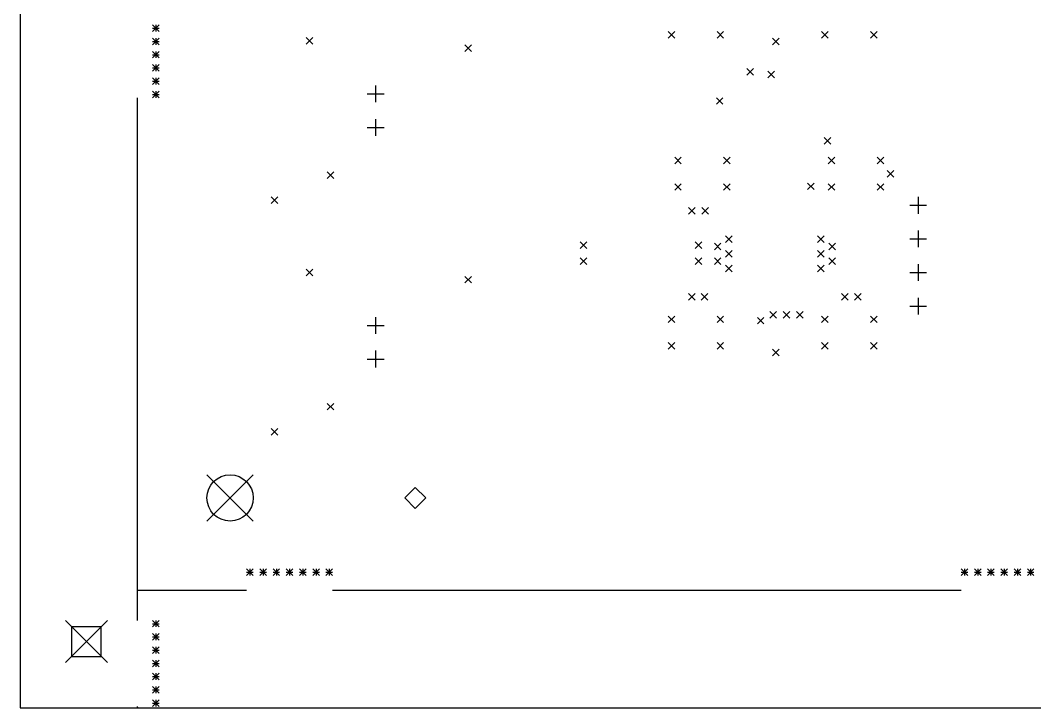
# Model space of a CAD drawing. Extents: x 46 to 310, y -242 to -56.
# Drawn here: x 50 to 126.7, y -199.9 to -147.9 of the extents above; entities that cross this region are included whole.
import ezdxf

# ---------------------------------------------------------------- set-up
doc = ezdxf.new("R2010")
doc.units = 0
doc.header["$MEASUREMENT"] = 0
doc.layers.add('BLACK', color=7, linetype='CONTINUOUS')

msp = doc.modelspace()

# ---------------------------------------------------------------- linework, layer by layer
at = {"layer": 'BLACK', "linetype": 'CONTINUOUS'}
for p, q in [((50.05, -55.7), (50.05, -199.9)), ((60.05, -148.3), (60.55, -148.8)), ((60.55, -148.3), (60.05, -148.8)), ((60.05, -148.55), (60.55, -148.55)), ((60.3, -148.3), (60.3, -148.8)), ((60.05, -149.3), (60.55, -149.8)), ((60.55, -149.3), (60.05, -149.8)), ((60.3, -149.3), (60.3, -149.8)), ((71.65, -149.25), (72.15, -149.75)), ((72.15, -149.25), (71.65, -149.75)), ((99, -148.8), (99.5, -149.3)), ((99.5, -148.8), (99, -149.3)), ((102.7, -148.8), (103.2, -149.3)), ((103.2, -148.8), (102.7, -149.3)), ((106.9, -149.3), (107.4, -149.8)), ((107.4, -149.3), (106.9, -149.8)), ((110.6, -148.8), (111.1, -149.3)), ((111.1, -148.8), (110.6, -149.3)), ((114.3, -148.8), (114.8, -149.3)), ((114.8, -148.8), (114.3, -149.3)), ((60.05, -149.55), (60.55, -149.55)), ((83.65, -149.8), (84.15, -150.3)), ((84.15, -149.8), (83.65, -150.3)), ((60.05, -150.3), (60.55, -150.8)), ((60.55, -150.3), (60.05, -150.8)), ((60.05, -150.55), (60.55, -150.55)), ((60.3, -150.3), (60.3, -150.8)), ((60.05, -151.3), (60.55, -151.8)), ((60.55, -151.3), (60.05, -151.8)), ((60.05, -151.55), (60.55, -151.55)), ((60.3, -151.3), (60.3, -151.8)), ((104.95, -151.6), (105.45, -152.1)), ((105.45, -151.6), (104.95, -152.1)), ((60.05, -152.3), (60.55, -152.8)), ((60.55, -152.3), (60.05, -152.8)), ((60.3, -152.3), (60.3, -152.8)), ((106.55, -151.8), (107.05, -152.3)), ((107.05, -151.8), (106.55, -152.3)), ((60.05, -152.55), (60.55, -152.55)), ((60.05, -153.3), (60.55, -153.8)), ((60.55, -153.3), (60.05, -153.8)), ((60.3, -153.3), (60.3, -153.8)), ((76.9, -152.875), (76.9, -154.145)), ((58.9, -193.3), (58.9, -153.8)), ((60.05, -153.55), (60.55, -153.55)), ((76.265, -153.51), (77.535, -153.51)), ((102.65, -153.8), (103.15, -154.3)), ((103.15, -153.8), (102.65, -154.3)), ((76.9, -155.415), (76.9, -156.685)), ((76.265, -156.05), (77.535, -156.05)), ((110.8, -156.8), (111.3, -157.3)), ((111.3, -156.8), (110.8, -157.3)), ((99.5, -158.3), (100, -158.8)), ((100, -158.3), (99.5, -158.8)), ((103.2, -158.3), (103.7, -158.8)), ((103.7, -158.3), (103.2, -158.8)), ((111.1, -158.3), (111.6, -158.8)), ((111.6, -158.3), (111.1, -158.8)), ((114.8, -158.3), (115.3, -158.8)), ((115.3, -158.3), (114.8, -158.8)), ((73.25, -159.4), (73.75, -159.9)), ((73.75, -159.4), (73.25, -159.9)), ((115.55, -159.3), (116.05, -159.8)), ((116.05, -159.3), (115.55, -159.8)), ((99.5, -160.3), (100, -160.8)), ((100, -160.3), (99.5, -160.8)), ((103.2, -160.3), (103.7, -160.8)), ((103.7, -160.3), (103.2, -160.8)), ((109.55, -160.25), (110.05, -160.75)), ((110.05, -160.25), (109.55, -160.75)), ((111.1, -160.3), (111.6, -160.8)), ((111.6, -160.3), (111.1, -160.8)), ((114.8, -160.3), (115.3, -160.8)), ((115.3, -160.3), (114.8, -160.8)), ((69, -161.3), (69.5, -161.8)), ((69.5, -161.3), (69, -161.8)), ((117.9, -161.295), (117.9, -162.565)), ((100.55, -162.1), (101.05, -162.6)), ((101.05, -162.1), (100.55, -162.6)), ((101.55, -162.1), (102.05, -162.6)), ((102.05, -162.1), (101.55, -162.6)), ((117.265, -161.93), (118.535, -161.93)), ((117.9, -163.835), (117.9, -165.105)), ((92.35, -164.7), (92.85, -165.2)), ((92.85, -164.7), (92.35, -165.2)), ((101.05, -164.7), (101.55, -165.2)), ((101.55, -164.7), (101.05, -165.2)), ((102.5, -164.8), (103, -165.3)), ((103, -164.8), (102.5, -165.3)), ((103.35, -164.25), (103.85, -164.75)), ((103.85, -164.25), (103.35, -164.75)), ((110.3, -164.25), (110.8, -164.75)), ((110.8, -164.25), (110.3, -164.75)), ((111.15, -164.8), (111.65, -165.3)), ((111.65, -164.8), (111.15, -165.3)), ((117.265, -164.47), (118.535, -164.47)), ((103.35, -165.35), (103.85, -165.85)), ((103.85, -165.35), (103.35, -165.85)), ((110.3, -165.35), (110.8, -165.85)), ((110.8, -165.35), (110.3, -165.85)), ((92.35, -165.9), (92.85, -166.4)), ((92.85, -165.9), (92.35, -166.4)), ((101.05, -165.9), (101.55, -166.4)), ((101.55, -165.9), (101.05, -166.4)), ((102.5, -165.9), (103, -166.4)), ((103, -165.9), (102.5, -166.4)), ((111.15, -165.9), (111.65, -166.4)), ((111.65, -165.9), (111.15, -166.4)), ((71.65, -166.75), (72.15, -167.25)), ((72.15, -166.75), (71.65, -167.25)), ((103.35, -166.45), (103.85, -166.95)), ((103.85, -166.45), (103.35, -166.95)), ((110.3, -166.45), (110.8, -166.95)), ((110.8, -166.45), (110.3, -166.95)), ((117.265, -167.01), (118.535, -167.01)), ((117.9, -166.375), (117.9, -167.645)), ((83.65, -167.3), (84.15, -167.8)), ((84.15, -167.3), (83.65, -167.8)), ((100.55, -168.6), (101.05, -169.1)), ((101.05, -168.6), (100.55, -169.1)), ((101.5, -168.6), (102, -169.1)), ((102, -168.6), (101.5, -169.1)), ((112.1, -168.6), (112.6, -169.1)), ((112.6, -168.6), (112.1, -169.1)), ((113.1, -168.6), (113.6, -169.1)), ((113.6, -168.6), (113.1, -169.1)), ((117.9, -168.915), (117.9, -170.185)), ((106.7, -169.95), (107.2, -170.45)), ((107.2, -169.95), (106.7, -170.45)), ((107.7, -169.95), (108.2, -170.45)), ((108.2, -169.95), (107.7, -170.45)), ((108.7, -169.95), (109.2, -170.45)), ((109.2, -169.95), (108.7, -170.45)), ((117.265, -169.55), (118.535, -169.55)), ((76.9, -170.375), (76.9, -171.645)), ((99, -170.3), (99.5, -170.8)), ((99.5, -170.3), (99, -170.8)), ((102.7, -170.3), (103.2, -170.8)), ((103.2, -170.3), (102.7, -170.8)), ((105.75, -170.4), (106.25, -170.9)), ((106.25, -170.4), (105.75, -170.9)), ((110.6, -170.3), (111.1, -170.8)), ((111.1, -170.3), (110.6, -170.8)), ((114.3, -170.3), (114.8, -170.8)), ((114.8, -170.3), (114.3, -170.8)), ((76.265, -171.01), (77.535, -171.01)), ((99, -172.3), (99.5, -172.8)), ((99.5, -172.3), (99, -172.8)), ((102.7, -172.3), (103.2, -172.8)), ((103.2, -172.3), (102.7, -172.8)), ((110.6, -172.3), (111.1, -172.8)), ((111.1, -172.3), (110.6, -172.8)), ((114.3, -172.3), (114.8, -172.8)), ((114.8, -172.3), (114.3, -172.8)), ((76.9, -172.915), (76.9, -174.185)), ((106.9, -172.8), (107.4, -173.3)), ((107.4, -172.8), (106.9, -173.3)), ((76.265, -173.55), (77.535, -173.55)), ((73.25, -176.9), (73.75, -177.4)), ((73.75, -176.9), (73.25, -177.4)), ((69, -178.8), (69.5, -179.3)), ((69.5, -178.8), (69, -179.3)), ((64.15, -182.3), (67.65, -185.8)), ((67.65, -182.3), (64.15, -185.8)), ((79.9, -183.25), (79.1, -184.05)), ((80.7, -184.05), (79.9, -183.25)), ((79.1, -184.05), (79.9, -184.85)), ((79.9, -184.85), (80.7, -184.05)), ((67.15, -189.4), (67.65, -189.9)), ((67.65, -189.4), (67.15, -189.9)), ((67.15, -189.65), (67.65, -189.65)), ((67.4, -189.4), (67.4, -189.9)), ((68.15, -189.4), (68.65, -189.9)), ((68.65, -189.4), (68.15, -189.9)), ((68.15, -189.65), (68.65, -189.65)), ((68.4, -189.4), (68.4, -189.9)), ((69.15, -189.4), (69.65, -189.9)), ((69.65, -189.4), (69.15, -189.9)), ((69.15, -189.65), (69.65, -189.65)), ((69.4, -189.4), (69.4, -189.9)), ((70.15, -189.4), (70.65, -189.9)), ((70.65, -189.4), (70.15, -189.9)), ((70.15, -189.65), (70.65, -189.65)), ((70.4, -189.4), (70.4, -189.9)), ((71.15, -189.4), (71.65, -189.9)), ((71.65, -189.4), (71.15, -189.9)), ((71.15, -189.65), (71.65, -189.65)), ((71.4, -189.4), (71.4, -189.9)), ((72.15, -189.4), (72.65, -189.9)), ((72.65, -189.4), (72.15, -189.9)), ((72.15, -189.65), (72.65, -189.65)), ((72.4, -189.4), (72.4, -189.9)), ((73.15, -189.4), (73.65, -189.9)), ((73.65, -189.4), (73.15, -189.9)), ((73.15, -189.65), (73.65, -189.65)), ((73.4, -189.4), (73.4, -189.9)), ((121.15, -189.4), (121.65, -189.9)), ((121.65, -189.4), (121.15, -189.9)), ((121.15, -189.65), (121.65, -189.65)), ((121.4, -189.4), (121.4, -189.9)), ((122.15, -189.4), (122.65, -189.9)), ((122.65, -189.4), (122.15, -189.9)), ((122.15, -189.65), (122.65, -189.65)), ((122.4, -189.4), (122.4, -189.9)), ((123.15, -189.4), (123.65, -189.9)), ((123.65, -189.4), (123.15, -189.9)), ((123.15, -189.65), (123.65, -189.65)), ((123.4, -189.4), (123.4, -189.9)), ((124.15, -189.4), (124.65, -189.9)), ((124.65, -189.4), (124.15, -189.9)), ((124.15, -189.65), (124.65, -189.65)), ((124.4, -189.4), (124.4, -189.9)), ((125.15, -189.4), (125.65, -189.9)), ((125.65, -189.4), (125.15, -189.9)), ((125.15, -189.65), (125.65, -189.65)), ((125.4, -189.4), (125.4, -189.9)), ((126.15, -189.4), (126.65, -189.9)), ((126.65, -189.4), (126.15, -189.9)), ((126.15, -189.65), (126.65, -189.65)), ((126.4, -189.4), (126.4, -189.9)), ((67.15, -191.05), (58.9, -191.05)), ((121.15, -191.05), (73.65, -191.05)), ((53.4625, -193.312), (56.6375, -196.487)), ((56.6375, -193.312), (53.4625, -196.487)), ((56.1725, -193.777), (53.9275, -193.777)), ((53.9275, -193.777), (53.9275, -196.023)), ((56.1725, -196.023), (56.1725, -193.777)), ((60.05, -193.3), (60.55, -193.8)), ((60.55, -193.3), (60.05, -193.8)), ((60.05, -193.55), (60.55, -193.55)), ((60.3, -193.3), (60.3, -193.8)), ((60.05, -194.3), (60.55, -194.8)), ((60.55, -194.3), (60.05, -194.8)), ((60.05, -194.55), (60.55, -194.55)), ((60.3, -194.3), (60.3, -194.8)), ((60.05, -195.3), (60.55, -195.8)), ((60.55, -195.3), (60.05, -195.8)), ((60.3, -195.3), (60.3, -195.8)), ((53.9275, -196.023), (56.1725, -196.023)), ((60.05, -195.55), (60.55, -195.55)), ((60.05, -196.3), (60.55, -196.8)), ((60.55, -196.3), (60.05, -196.8)), ((60.05, -196.55), (60.55, -196.55)), ((60.3, -196.3), (60.3, -196.8)), ((60.05, -197.3), (60.55, -197.8)), ((60.55, -197.3), (60.05, -197.8)), ((60.05, -197.55), (60.55, -197.55)), ((60.3, -197.3), (60.3, -197.8)), ((60.05, -198.3), (60.55, -198.8)), ((60.55, -198.3), (60.05, -198.8)), ((60.3, -198.3), (60.3, -198.8)), ((60.05, -198.55), (60.55, -198.55)), ((60.05, -199.3), (60.55, -199.8)), ((60.55, -199.3), (60.05, -199.8)), ((60.3, -199.3), (60.3, -199.8)), ((50.05, -199.9), (310.25, -199.9)), ((58.9, -199.85), (58.9, -199.8)), ((58.9, -199.85), (58.9, -199.9)), ((60.05, -199.55), (60.55, -199.55))]:
    msp.add_line(p, q, dxfattribs=at)
at = {"layer": 'BLACK'}
msp.add_circle((65.9, -184.05), 1.75, dxfattribs=at)

doc.saveas('drawing.dxf')
